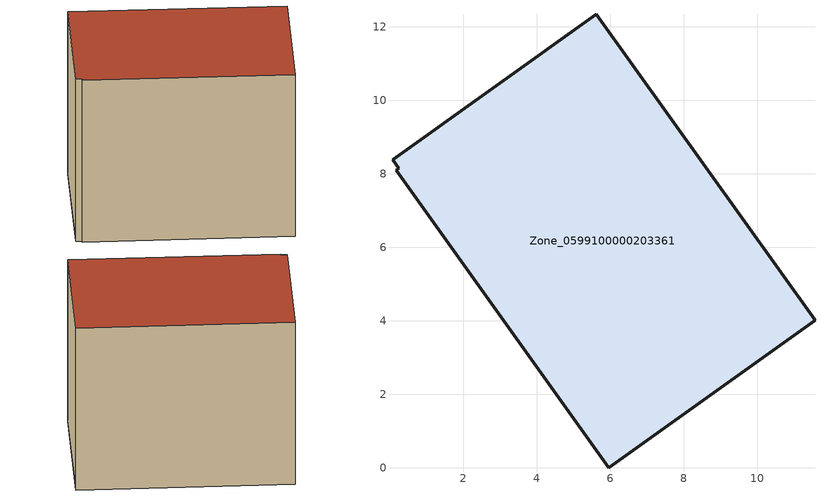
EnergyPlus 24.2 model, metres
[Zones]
Zone_0599100000203361
 floor ground (C_G): 5.96,0 0.17,8.1 0.25,8.15 0.07,8.39 5.62,12.35 11.57,4.01 z0
 wall outside (C_F): 5.96,0 11.57,4.01 5.62,12.35 0.07,8.39 0.25,8.15 0.17,8.1 5.96,0 z0:8.51
 roof outside (C_R): 0.17,8.1 5.96,0 11.57,4.01 5.62,12.35 0.07,8.39 0.25,8.15 z8.51
[BUILDING]
Pand.0599100000203361: North Axis=0; Terrain=City; Loads Convergence Tolerance Value=0.04; Temperature Convergence Tolerance Value=0.4; Solar Distribution=FullExterior; Maximum Number of Warmup Days=25; Minimum Number of Warmup Days=1
[Site:Location]
Rotterdam.The.Hague.AP_ZH_NLD Design_Conditions: Latitude=51.96; Longitude=4.45; Time Zone=1; Elevation=-4.5
[SITE:GROUNDTEMPERATURE:BUILDINGSURFACE]
18, 18, 18, 18, 18, 18, 18, 18, 18, 18, 18, 18
[MATERIAL] Thermal Absorptance=0.9; Solar Absorptance=0.7; Visible Absorptance=0.7
Name | Roughness | Thickness | Conductivity | Density | Specific Heat
G.TI.1992-2005 | MediumSmooth | 0.15 | 0.06 | 540 | 1210
F.TI.1992-2005 | Rough | 0.3 | 0.12 | 1920 | 840
R.TI.1992-2005 | MediumRough | 0.2 | 0.08 | 1500 | 1000
[CONSTRUCTION]
C_G: G.TI.1992-2005
C_F: F.TI.1992-2005
C_R: R.TI.1992-2005
[ZONE]
Zone_0599100000203361: Type=1; Multiplier=1; Ceiling Height=Autocalculate; Volume=Autocalculate; Floor Area=autocalculate; Part of Total Floor Area=Yes
[ZONEINFILTRATION:DESIGNFLOWRATE]
Infil_Zone_0599100000203361: Zone or ZoneList or Space or SpaceList=Zone_0599100000203361; Schedule=AlwaysOn; Design Flow Rate Calculation Method=Flow/Area; Flow Rate per Floor Area=0.0015; Constant Term Coefficient=1; Temperature Term Coefficient=0; Velocity Term Coefficient=0; Velocity Squared Term Coefficient=0
[HVACTEMPLATE:ZONE:IDEALLOADSAIRSYSTEM]
Zone_0599100000203361: Maximum Heating Supply Air Temperature=50; Minimum Cooling Supply Air Temperature=13; Maximum Heating Supply Air Humidity Ratio=0.0156; Minimum Cooling Supply Air Humidity Ratio=0.0077; Heating Limit=NoLimit; Cooling Limit=NoLimit; Dehumidification Control Type=ConstantSensibleHeatRatio; Cooling Sensible Heat Ratio=0.7; Dehumidification Setpoint=60; Humidification Control Type=None; Humidification Setpoint=30; Outdoor Air Method=None; Outdoor Air Flow Rate per Person=0.00944; Outdoor Air Flow Rate per Zone Floor Area=0; Outdoor Air Flow Rate per Zone=0; Demand Controlled Ventilation Type=None; Outdoor Air Economizer Type=NoEconomizer; Heat Recovery Type=None; Sensible Heat Recovery Effectiveness=0.7; Latent Heat Recovery Effectiveness=0.65
[ZONECONTROL:THERMOSTAT]
ThermostatControl_Zone_0599100000203361: Zone or ZoneList=Zone_0599100000203361; Control Type Schedule=DualSetpointControlType; Control 1=Thermostat_Zone_0599100000203361; Temperature Difference Between Cutout And Setpoint=0
[THERMOSTATSETPOINT:DUALSETPOINT]
Thermostat_Zone_0599100000203361: Heating Setpoint Temperature Schedule=HeatingSetpoint_Zone_0599100000203361; Cooling Setpoint Temperature Schedule=CoolingSetpoint_Zone_0599100000203361
[SCHEDULE:COMPACT]
HeatingSetpoint_Zone_0599100000203361: Through: 12/31, For: AllDays, Until: 24:00, 21
CoolingSetpoint_Zone_0599100000203361: Through: 12/31, For: AllDays, Until: 24:00, 24
DualSetpointControlType: Through: 12/31, For: AllDays, Until: 24:00, 4
AlwaysOn: Through: 12/31, For: AllDays, Until: 24:00, 1
